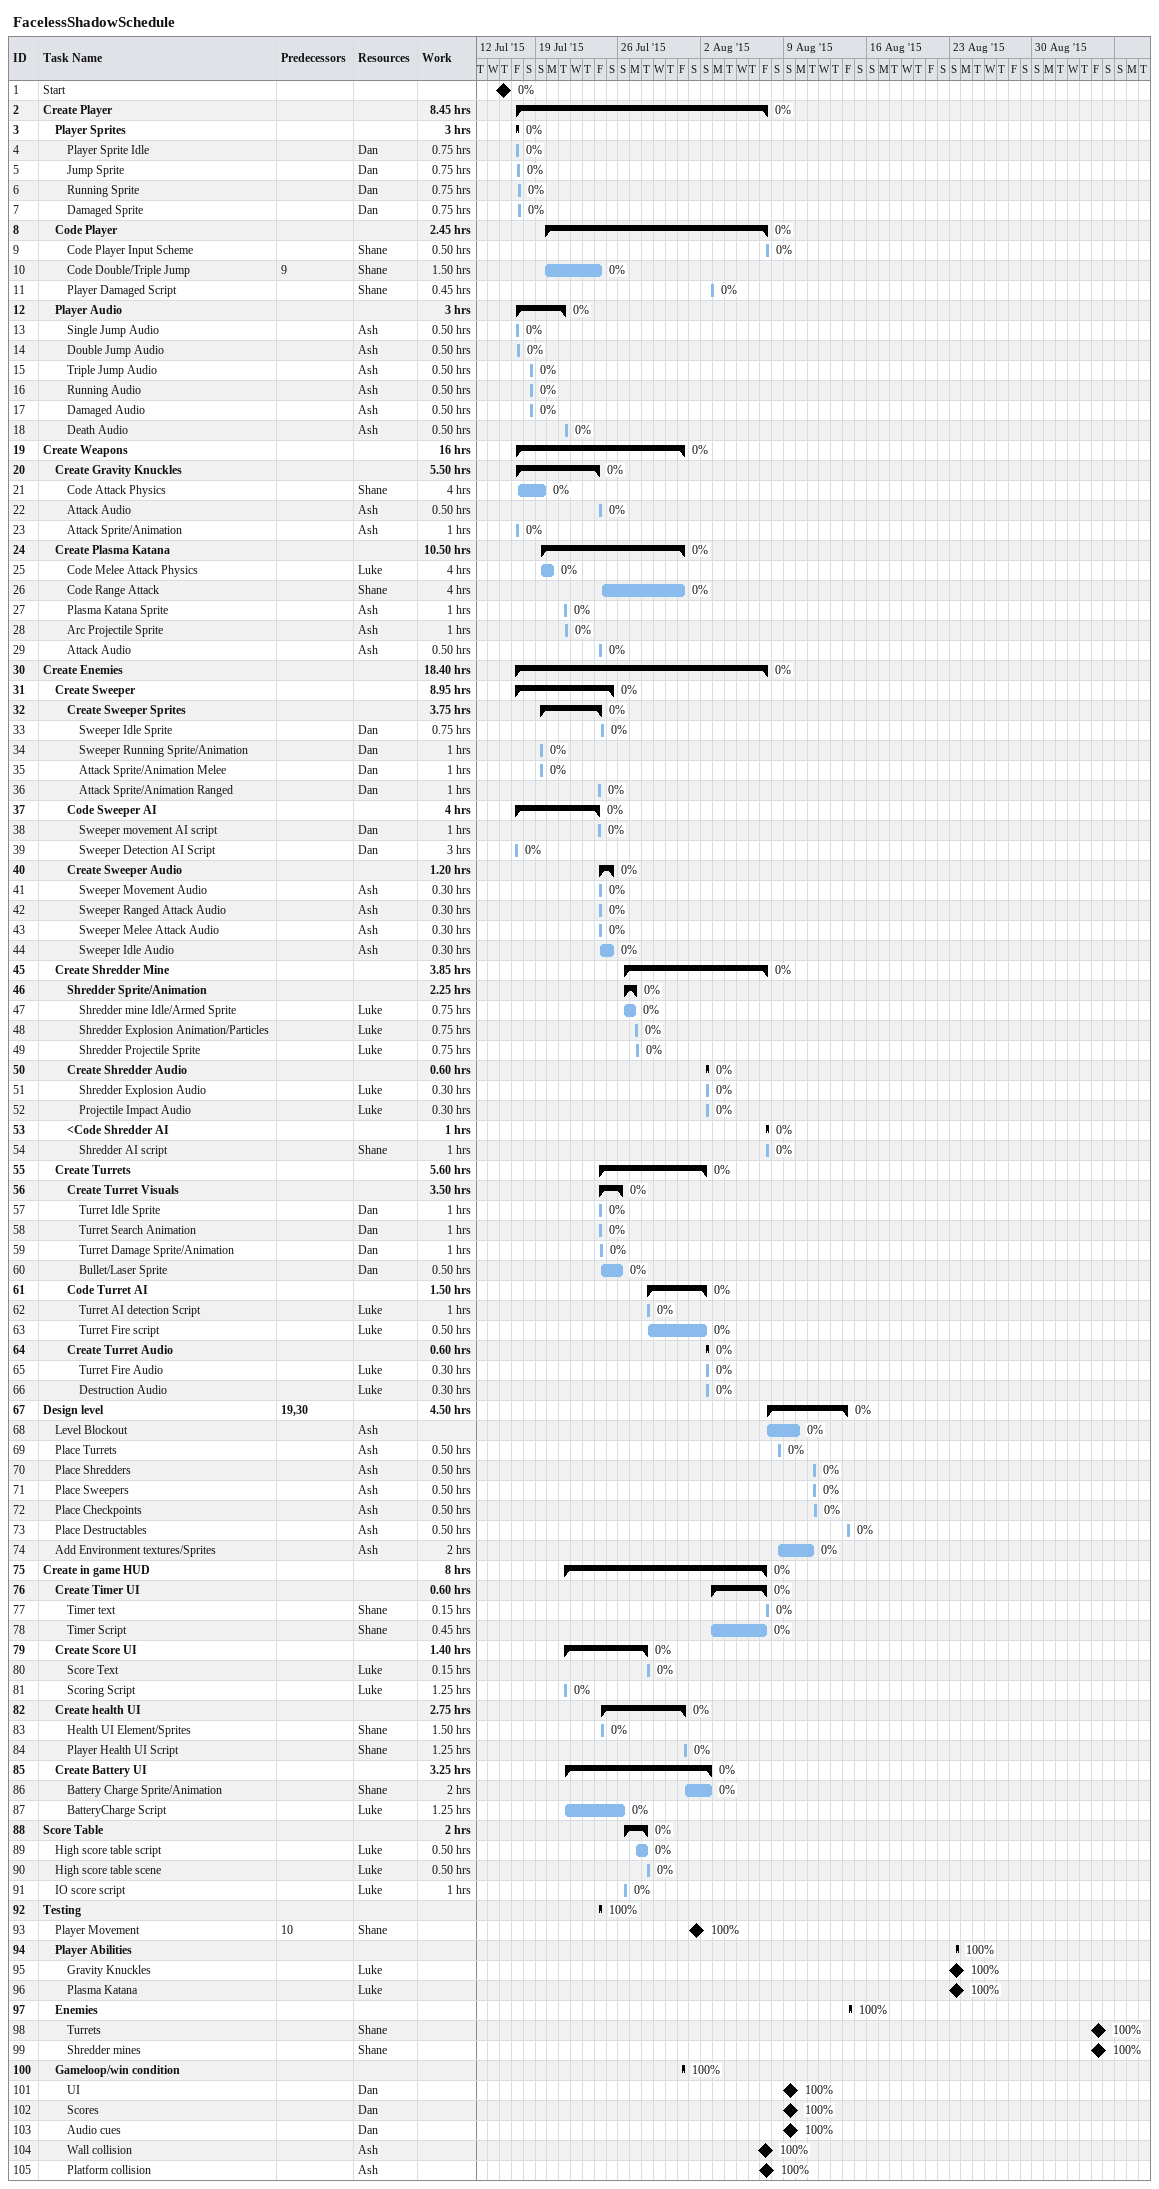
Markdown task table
FacelessShadowSchedule

| ID | Level | Task | Start | Finish | Predecessors | Resources | % complete | Work (h) |
|---|---|---|---|---|---|---|---|---|
| 1 | 1 | Start (milestone) | 2015-07-16 | 2015-07-16 |  |  | 0 |  |
| 2 | 1 | **Create Player** | 2015-07-17 | 2015-08-07 |  |  | 0 | 8.45 |
| 3 | 2 | **Player Sprites** | 2015-07-17 | 2015-07-17 |  |  | 0 | 3 |
| 4 | 3 | Player Sprite Idle | 2015-07-17 | 2015-07-17 |  | Dan | 0 | 0.75 |
| 5 | 3 | Jump Sprite | 2015-07-17 | 2015-07-17 |  | Dan | 0 | 0.75 |
| 6 | 3 | Running Sprite | 2015-07-17 | 2015-07-17 |  | Dan | 0 | 0.75 |
| 7 | 3 | Damaged Sprite | 2015-07-17 | 2015-07-17 |  | Dan | 0 | 0.75 |
| 8 | 2 | **Code Player** | 2015-07-19 | 2015-08-07 |  |  | 0 | 2.45 |
| 9 | 3 | Code Player Input Scheme | 2015-08-07 | 2015-08-07 |  | Shane | 0 | 0.50 |
| 10 | 3 | Code Double/Triple Jump | 2015-07-19 | 2015-07-24 | 9 | Shane | 0 | 1.50 |
| 11 | 3 | Player Damaged Script | 2015-08-02 | 2015-08-02 |  | Shane | 0 | 0.45 |
| 12 | 2 | **Player Audio** | 2015-07-17 | 2015-07-21 |  |  | 0 | 3 |
| 13 | 3 | Single Jump Audio | 2015-07-17 | 2015-07-17 |  | Ash | 0 | 0.50 |
| 14 | 3 | Double Jump Audio | 2015-07-17 | 2015-07-17 |  | Ash | 0 | 0.50 |
| 15 | 3 | Triple Jump Audio | 2015-07-18 | 2015-07-18 |  | Ash | 0 | 0.50 |
| 16 | 3 | Running Audio | 2015-07-18 | 2015-07-18 |  | Ash | 0 | 0.50 |
| 17 | 3 | Damaged Audio | 2015-07-18 | 2015-07-18 |  | Ash | 0 | 0.50 |
| 18 | 3 | Death Audio | 2015-07-21 | 2015-07-21 |  | Ash | 0 | 0.50 |
| 19 | 1 | **Create Weapons** | 2015-07-17 | 2015-07-31 |  |  | 0 | 16 |
| 20 | 2 | **Create Gravity Knuckles** | 2015-07-17 | 2015-07-24 |  |  | 0 | 5.50 |
| 21 | 3 | Code Attack Physics | 2015-07-17 | 2015-07-19 |  | Shane | 0 | 4 |
| 22 | 3 | Attack Audio | 2015-07-24 | 2015-07-24 |  | Ash | 0 | 0.50 |
| 23 | 3 | Attack Sprite/Animation | 2015-07-17 | 2015-07-17 |  | Ash | 0 | 1 |
| 24 | 2 | **Create Plasma Katana** | 2015-07-19 | 2015-07-31 |  |  | 0 | 10.50 |
| 25 | 3 | Code Melee Attack Physics | 2015-07-19 | 2015-07-20 |  | Luke | 0 | 4 |
| 26 | 3 | Code Range Attack | 2015-07-24 | 2015-07-31 |  | Shane | 0 | 4 |
| 27 | 3 | Plasma Katana Sprite | 2015-07-21 | 2015-07-21 |  | Ash | 0 | 1 |
| 28 | 3 | Arc Projectile Sprite | 2015-07-21 | 2015-07-21 |  | Ash | 0 | 1 |
| 29 | 3 | Attack Audio | 2015-07-24 | 2015-07-24 |  | Ash | 0 | 0.50 |
| 30 | 1 | **Create Enemies** | 2015-07-17 | 2015-08-07 |  |  | 0 | 18.40 |
| 31 | 2 | **Create Sweeper** | 2015-07-17 | 2015-07-25 |  |  | 0 | 8.95 |
| 32 | 3 | **Create Sweeper Sprites** | 2015-07-19 | 2015-07-24 |  |  | 0 | 3.75 |
| 33 | 4 | Sweeper Idle Sprite | 2015-07-24 | 2015-07-24 |  | Dan | 0 | 0.75 |
| 34 | 4 | Sweeper Running Sprite/Animation | 2015-07-19 | 2015-07-19 |  | Dan | 0 | 1 |
| 35 | 4 | Attack Sprite/Animation Melee | 2015-07-19 | 2015-07-19 |  | Dan | 0 | 1 |
| 36 | 4 | Attack Sprite/Animation Ranged | 2015-07-24 | 2015-07-24 |  | Dan | 0 | 1 |
| 37 | 3 | **Code Sweeper AI** | 2015-07-17 | 2015-07-24 |  |  | 0 | 4 |
| 38 | 4 | Sweeper movement AI script | 2015-07-24 | 2015-07-24 |  | Dan | 0 | 1 |
| 39 | 4 | Sweeper Detection AI Script | 2015-07-17 | 2015-07-17 |  | Dan | 0 | 3 |
| 40 | 3 | **Create Sweeper Audio** | 2015-07-24 | 2015-07-25 |  |  | 0 | 1.20 |
| 41 | 4 | Sweeper Movement Audio | 2015-07-24 | 2015-07-24 |  | Ash | 0 | 0.30 |
| 42 | 4 | Sweeper Ranged Attack Audio | 2015-07-24 | 2015-07-24 |  | Ash | 0 | 0.30 |
| 43 | 4 | Sweeper Melee Attack Audio | 2015-07-24 | 2015-07-24 |  | Ash | 0 | 0.30 |
| 44 | 4 | Sweeper Idle Audio | 2015-07-24 | 2015-07-25 |  | Ash | 0 | 0.30 |
| 45 | 2 | **Create Shredder Mine** | 2015-07-26 | 2015-08-07 |  |  | 0 | 3.85 |
| 46 | 3 | **Shredder Sprite/Animation** | 2015-07-26 | 2015-07-27 |  |  | 0 | 2.25 |
| 47 | 4 | Shredder mine Idle/Armed Sprite | 2015-07-26 | 2015-07-27 |  | Luke | 0 | 0.75 |
| 48 | 4 | Shredder Explosion Animation/Particles | 2015-07-27 | 2015-07-27 |  | Luke | 0 | 0.75 |
| 49 | 4 | Shredder Projectile Sprite | 2015-07-27 | 2015-07-27 |  | Luke | 0 | 0.75 |
| 50 | 3 | **Create Shredder Audio** | 2015-08-02 | 2015-08-02 |  |  | 0 | 0.60 |
| 51 | 4 | Shredder Explosion Audio | 2015-08-02 | 2015-08-02 |  | Luke | 0 | 0.30 |
| 52 | 4 | Projectile Impact Audio | 2015-08-02 | 2015-08-02 |  | Luke | 0 | 0.30 |
| 53 | 3 | **<Code Shredder AI** | 2015-08-07 | 2015-08-07 |  |  | 0 | 1 |
| 54 | 4 | Shredder AI script | 2015-08-07 | 2015-08-07 |  | Shane | 0 | 1 |
| 55 | 2 | **Create Turrets** | 2015-07-24 | 2015-08-02 |  |  | 0 | 5.60 |
| 56 | 3 | **Create Turret Visuals** | 2015-07-24 | 2015-07-26 |  |  | 0 | 3.50 |
| 57 | 4 | Turret Idle Sprite | 2015-07-24 | 2015-07-24 |  | Dan | 0 | 1 |
| 58 | 4 | Turret Search Animation | 2015-07-24 | 2015-07-24 |  | Dan | 0 | 1 |
| 59 | 4 | Turret Damage Sprite/Animation | 2015-07-24 | 2015-07-24 |  | Dan | 0 | 1 |
| 60 | 4 | Bullet/Laser Sprite | 2015-07-24 | 2015-07-26 |  | Dan | 0 | 0.50 |
| 61 | 3 | **Code Turret AI** | 2015-07-28 | 2015-08-02 |  |  | 0 | 1.50 |
| 62 | 4 | Turret AI detection Script | 2015-07-28 | 2015-07-28 |  | Luke | 0 | 1 |
| 63 | 4 | Turret Fire script | 2015-07-28 | 2015-08-02 |  | Luke | 0 | 0.50 |
| 64 | 3 | **Create Turret Audio** | 2015-08-02 | 2015-08-02 |  |  | 0 | 0.60 |
| 65 | 4 | Turret Fire Audio | 2015-08-02 | 2015-08-02 |  | Luke | 0 | 0.30 |
| 66 | 4 | Destruction Audio | 2015-08-02 | 2015-08-02 |  | Luke | 0 | 0.30 |
| 67 | 1 | **Design level** | 2015-08-07 | 2015-08-14 | 19, 30 |  | 0 | 4.50 |
| 68 | 2 | Level Blockout | 2015-08-07 | 2015-08-10 |  | Ash | 0 |  |
| 69 | 2 | Place Turrets | 2015-08-08 | 2015-08-08 |  | Ash | 0 | 0.50 |
| 70 | 2 | Place Shredders | 2015-08-11 | 2015-08-11 |  | Ash | 0 | 0.50 |
| 71 | 2 | Place Sweepers | 2015-08-11 | 2015-08-11 |  | Ash | 0 | 0.50 |
| 72 | 2 | Place Checkpoints | 2015-08-11 | 2015-08-11 |  | Ash | 0 | 0.50 |
| 73 | 2 | Place Destructables | 2015-08-14 | 2015-08-14 |  | Ash | 0 | 0.50 |
| 74 | 2 | Add Environment textures/Sprites | 2015-08-08 | 2015-08-11 |  | Ash | 0 | 2 |
| 75 | 1 | **Create in game HUD** | 2015-07-21 | 2015-08-07 |  |  | 0 | 8 |
| 76 | 2 | **Create Timer UI** | 2015-08-02 | 2015-08-07 |  |  | 0 | 0.60 |
| 77 | 3 | Timer text | 2015-08-07 | 2015-08-07 |  | Shane | 0 | 0.15 |
| 78 | 3 | Timer Script | 2015-08-02 | 2015-08-07 |  | Shane | 0 | 0.45 |
| 79 | 2 | **Create Score UI** | 2015-07-21 | 2015-07-28 |  |  | 0 | 1.40 |
| 80 | 3 | Score Text | 2015-07-28 | 2015-07-28 |  | Luke | 0 | 0.15 |
| 81 | 3 | Scoring Script | 2015-07-21 | 2015-07-21 |  | Luke | 0 | 1.25 |
| 82 | 2 | **Create health UI** | 2015-07-24 | 2015-07-31 |  |  | 0 | 2.75 |
| 83 | 3 | Health UI Element/Sprites | 2015-07-24 | 2015-07-24 |  | Shane | 0 | 1.50 |
| 84 | 3 | Player Health UI Script | 2015-07-31 | 2015-07-31 |  | Shane | 0 | 1.25 |
| 85 | 2 | **Create Battery UI** | 2015-07-21 | 2015-08-02 |  |  | 0 | 3.25 |
| 86 | 3 | Battery Charge Sprite/Animation | 2015-07-31 | 2015-08-02 |  | Shane | 0 | 2 |
| 87 | 3 | BatteryCharge Script | 2015-07-21 | 2015-07-26 |  | Luke | 0 | 1.25 |
| 88 | 1 | **Score Table** | 2015-07-26 | 2015-07-28 |  |  | 0 | 2 |
| 89 | 2 | High score table script | 2015-07-27 | 2015-07-28 |  | Luke | 0 | 0.50 |
| 90 | 2 | High score table scene | 2015-07-28 | 2015-07-28 |  | Luke | 0 | 0.50 |
| 91 | 2 | IO score script | 2015-07-26 | 2015-07-26 |  | Luke | 0 | 1 |
| 92 | 1 | **Testing** | 2015-07-24 | 2015-07-24 |  |  | 100 |  |
| 93 | 2 | Player Movement (milestone) | 2015-08-01 | 2015-08-01 | 10 | Shane | 100 |  |
| 94 | 2 | **Player Abilities** | 2015-08-23 | 2015-08-23 |  |  | 100 |  |
| 95 | 3 | Gravity Knuckles (milestone) | 2015-08-23 | 2015-08-23 |  | Luke | 100 |  |
| 96 | 3 | Plasma Katana (milestone) | 2015-08-23 | 2015-08-23 |  | Luke | 100 |  |
| 97 | 2 | **Enemies** | 2015-08-14 | 2015-08-14 |  |  | 100 |  |
| 98 | 3 | Turrets (milestone) | 2015-09-04 | 2015-09-04 |  | Shane | 100 |  |
| 99 | 3 | Shredder mines (milestone) | 2015-09-04 | 2015-09-04 |  | Shane | 100 |  |
| 100 | 2 | **Gameloop/win condition** | 2015-07-31 | 2015-07-31 |  |  | 100 |  |
| 101 | 3 | UI (milestone) | 2015-08-09 | 2015-08-09 |  | Dan | 100 |  |
| 102 | 3 | Scores (milestone) | 2015-08-09 | 2015-08-09 |  | Dan | 100 |  |
| 103 | 3 | Audio cues (milestone) | 2015-08-09 | 2015-08-09 |  | Dan | 100 |  |
| 104 | 3 | Wall collision (milestone) | 2015-08-07 | 2015-08-07 |  | Ash | 100 |  |
| 105 | 3 | Platform collision (milestone) | 2015-08-07 | 2015-08-07 |  | Ash | 100 |  |
